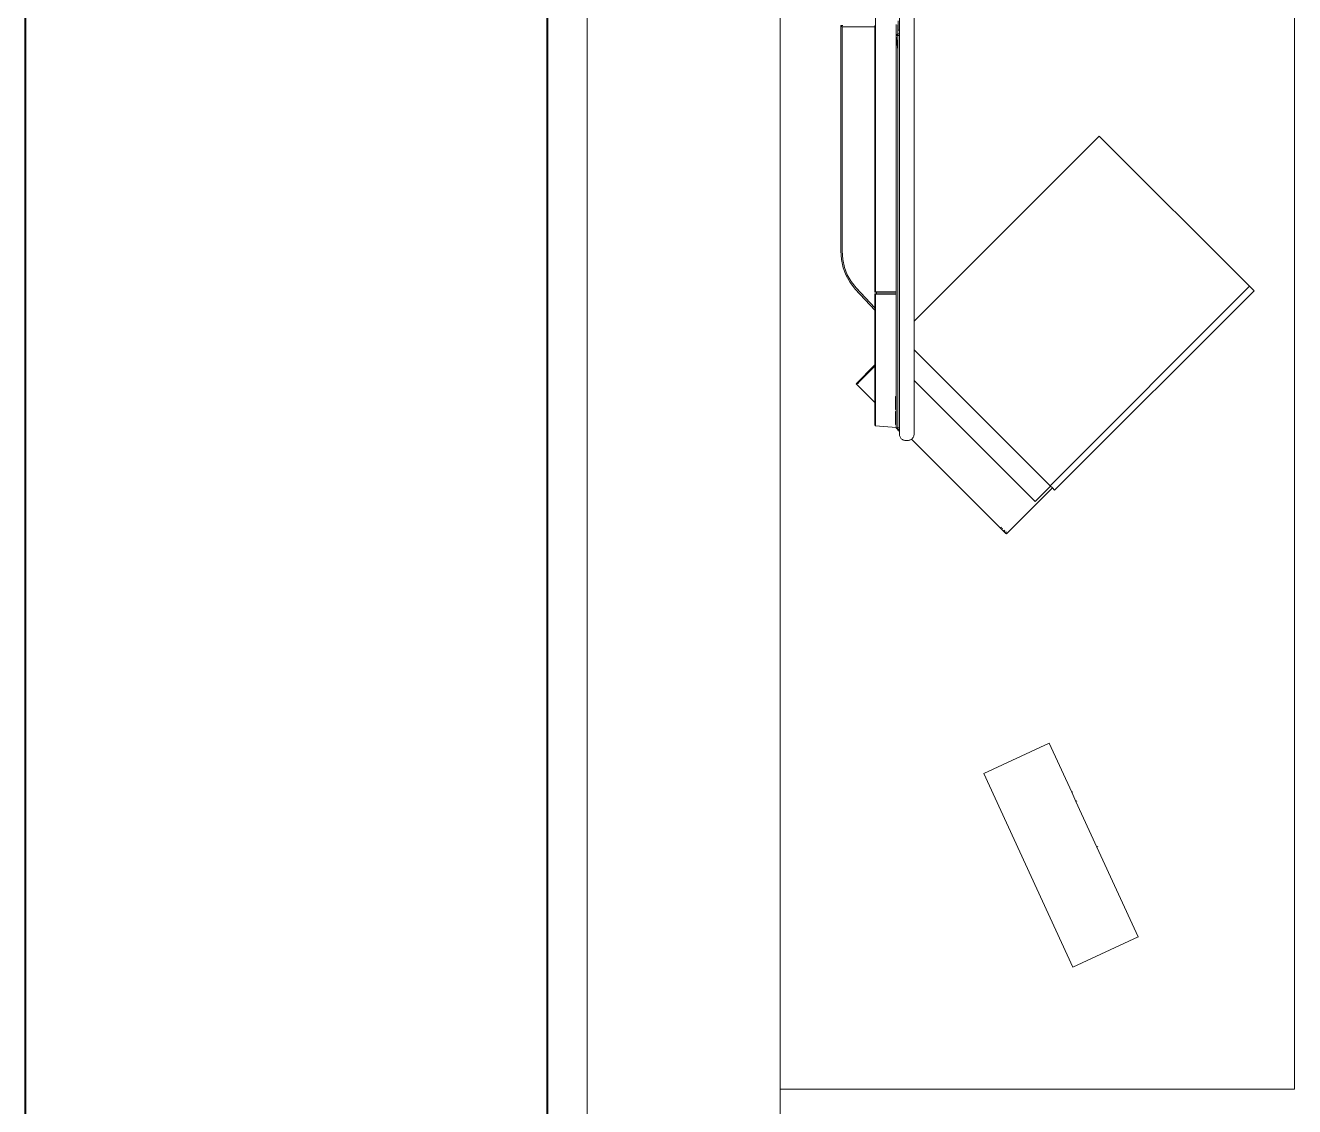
# Model space of a CAD drawing. Header units: centimetres. Extents: x 3413 to 9875, y 1 to 2456.
# Drawn here: x 4189.18 to 4237.8, y 331.69 to 373.1 of the extents above; entities that cross this region are included whole.
import ezdxf

# ---------------------------------------------------------------- set-up
doc = ezdxf.new("R2010")
doc.units = ezdxf.units.CM
doc.layers.add('furniture', color=63, linetype='Continuous', lineweight=20)
doc.layers.add('wall', color=4, linetype='Continuous', lineweight=40)

# ---------------------------------------------------------------- blocks, each defined once
blk = doc.blocks.new('TV-Wall 01 pl')
at = {"layer": 'furniture'}
for p, q in [((7.46484, 3.86987), (4.16484, 3.86987)), ((4.83484, 3.71987), (4.91984, 3.71987)), ((4.91984, 3.31987), (4.91984, 3.71987)), ((4.91984, 3.71987), (5.90984, 3.71987)), ((5.55235, 3.66859), (5.55831, 3.67084)), ((5.55831, 3.67084), (5.56474, 3.67218)), ((5.56493, 3.67113), (5.55872, 3.66982)), ((5.56474, 3.67218), (5.57162, 3.67263)), ((5.57167, 3.67157), (5.56493, 3.67113)), ((5.57162, 3.67263), (5.7468, 3.67263)), ((5.57167, 3.67157), (5.74556, 3.67157)), ((5.74556, 3.67157), (5.7468, 3.67263)), ((5.74556, 3.64609), (5.74556, 3.67157)), ((5.7468, 3.67116), (5.7468, 3.67263)), ((5.52544, 3.64609), (5.54182, 3.66141)), ((5.54182, 3.66141), (5.54686, 3.66545)), ((5.54764, 3.66461), (5.54271, 3.66066)), ((5.54686, 3.66545), (5.55235, 3.66859)), ((5.55296, 3.66765), (5.54764, 3.66461)), ((5.55872, 3.66982), (5.55296, 3.66765)), ((5.46826, 3.66078), (5.45357, 3.64609)), ((5.48296, 3.64609), (5.46826, 3.66078)), ((5.46834, 3.65978), (5.46826, 3.66078)), ((5.46839, 3.65899), (5.46834, 3.65978)), ((5.46834, 3.65978), (5.48203, 3.64609)), ((5.54271, 3.66066), (5.52713, 3.64609)), ((5.43566, 3.64558), (5.43422, 3.62955)), ((5.4363, 3.64609), (5.43566, 3.64558)), ((5.43566, 3.64558), (5.43589, 3.6456)), ((5.43589, 3.6456), (5.4366, 3.64563)), ((5.45357, 3.64609), (5.4363, 3.64609)), ((5.4366, 3.64563), (5.43779, 3.64565)), ((5.43779, 3.64565), (5.43944, 3.64566)), ((5.43944, 3.64566), (5.5379, 3.64566)), ((5.48203, 3.64609), (5.45357, 3.64609)), ((5.48296, 3.64609), (5.48203, 3.64609)), ((5.52544, 3.64609), (5.48296, 3.64609)), ((5.52544, 3.64609), (5.52713, 3.64609)), ((5.52713, 3.64609), (5.5379, 3.64609)), ((5.5379, 3.64609), (5.5379, 3.64566)), ((5.53817, 3.64586), (5.5379, 3.64609)), ((5.5379, 3.64566), (5.53817, 3.64549)), ((5.5379, 3.64566), (5.5379, 3.64439)), ((5.53817, 3.64439), (5.5379, 3.64439)), ((5.5379, 3.64439), (5.5379, 3.64436)), ((5.5379, 3.64436), (5.53817, 3.64436)), ((5.5379, 3.62954), (5.5379, 3.64436)), ((5.53817, 3.64549), (5.53817, 3.64586)), ((5.53817, 3.64499), (5.53817, 3.64549)), ((5.53817, 3.64483), (5.53817, 3.64499)), ((5.53817, 3.64499), (5.53936, 3.64499)), ((5.53817, 3.64483), (5.53936, 3.64483)), ((5.53817, 3.64439), (5.53817, 3.64483)), ((5.53817, 3.64436), (5.53817, 3.64439)), ((5.53817, 3.64436), (5.53817, 3.62954)), ((5.53936, 3.64586), (5.53962, 3.64609)), ((5.53936, 3.64586), (5.53936, 3.64549)), ((5.53936, 3.64549), (5.53962, 3.64566)), ((5.53936, 3.64499), (5.53936, 3.64549)), ((5.53936, 3.64499), (5.53936, 3.64483)), ((5.53936, 3.64483), (5.53936, 3.64439)), ((5.53962, 3.64439), (5.53936, 3.64439)), ((5.53936, 3.64439), (5.53936, 3.64436)), ((5.53936, 3.64436), (5.53962, 3.64436)), ((5.53936, 3.62954), (5.53936, 3.64436)), ((5.53962, 3.64609), (5.53962, 3.64566)), ((5.74556, 3.64609), (5.53962, 3.64609)), ((5.53962, 3.64566), (5.75229, 3.64566)), ((5.53962, 3.64566), (5.53962, 3.64439)), ((5.53962, 3.64439), (5.53962, 3.64436)), ((5.53962, 3.64436), (5.53962, 3.62954)), ((5.7468, 3.64609), (5.74556, 3.64609)), ((5.42425, 3.62227), (5.42423, 3.6217)), ((5.42423, 3.6217), (5.42423, 3.62113)), ((5.42426, 3.62277), (5.42425, 3.62227)), ((5.42431, 3.62332), (5.42426, 3.62277)), ((5.42443, 3.62384), (5.42431, 3.62332)), ((5.42462, 3.62435), (5.42443, 3.62384)), ((5.42487, 3.62482), (5.42462, 3.62435)), ((5.42519, 3.62526), (5.42487, 3.62482)), ((5.42556, 3.62567), (5.42519, 3.62526)), ((5.42599, 3.62603), (5.42556, 3.62567)), ((5.42646, 3.62635), (5.42599, 3.62603)), ((5.42698, 3.62662), (5.42646, 3.62635)), ((5.42753, 3.62684), (5.42698, 3.62662)), ((5.42812, 3.627), (5.42753, 3.62684)), ((5.42874, 3.6271), (5.42812, 3.627)), ((5.42938, 3.62713), (5.42874, 3.6271)), ((5.43164, 3.62713), (5.42938, 3.62713)), ((5.43164, 3.628), (5.4321, 3.62837)), ((5.43261, 3.628), (5.43164, 3.628)), ((5.43164, 3.628), (5.43164, 3.62713)), ((5.43261, 3.62713), (5.43164, 3.62713)), ((5.4321, 3.62837), (5.43261, 3.62837)), ((5.43261, 3.62842), (5.43393, 3.62955)), ((5.43393, 3.62842), (5.43261, 3.62842)), ((5.43261, 3.62842), (5.43261, 3.62837)), ((5.43261, 3.62837), (5.43261, 3.628)), ((5.43261, 3.628), (5.43261, 3.62713)), ((5.43393, 3.62713), (5.43261, 3.62713)), ((5.43393, 3.62955), (5.43422, 3.62955)), ((5.43393, 3.62955), (5.43393, 3.62842)), ((5.43393, 3.62713), (5.43393, 3.62842)), ((5.43393, 3.62842), (5.7279, 3.62839)), ((5.73902, 3.62713), (5.43393, 3.62713)), ((5.43483, 3.62955), (5.43422, 3.62955)), ((5.43483, 3.62955), (5.43488, 3.62955)), ((5.43488, 3.62955), (5.43616, 3.62955)), ((5.43616, 3.62955), (5.43657, 3.62955)), ((5.43657, 3.62995), (5.4368, 3.63014)), ((5.43657, 3.62995), (5.43657, 3.62955)), ((5.43657, 3.62995), (5.43968, 3.62995)), ((5.43657, 3.62955), (5.44667, 3.62955)), ((5.4368, 3.63014), (5.43945, 3.63014)), ((5.43968, 3.62995), (5.43945, 3.63014)), ((5.43945, 3.63014), (5.44379, 3.63014)), ((5.43968, 3.62995), (5.44356, 3.62995)), ((5.44356, 3.62995), (5.44379, 3.63014)), ((5.44356, 3.62995), (5.44667, 3.62995)), ((5.44379, 3.63014), (5.44644, 3.63014)), ((5.44644, 3.63014), (5.44667, 3.62995)), ((5.44667, 3.62995), (5.44667, 3.62955)), ((5.44667, 3.62955), (5.44833, 3.62955)), ((5.44833, 3.62995), (5.44856, 3.63014)), ((5.44833, 3.62995), (5.44833, 3.62955)), ((5.44833, 3.62995), (5.45143, 3.62995)), ((5.44833, 3.62955), (5.45842, 3.62955)), ((5.44856, 3.63014), (5.4512, 3.63014)), ((5.45143, 3.62995), (5.4512, 3.63014)), ((5.4512, 3.63014), (5.45555, 3.63014)), ((5.45143, 3.62995), (5.45532, 3.62995)), ((5.45532, 3.62995), (5.45555, 3.63014)), ((5.45532, 3.62995), (5.45842, 3.62995)), ((5.45555, 3.63014), (5.45819, 3.63014)), ((5.45819, 3.63014), (5.45842, 3.62995)), ((5.45842, 3.62995), (5.45842, 3.62955)), ((5.46678, 3.62954), (5.45842, 3.62955)), ((5.46678, 3.62954), (5.46698, 3.62954)), ((5.46698, 3.62954), (5.46701, 3.62954)), ((5.46701, 3.62954), (5.48183, 3.62955)), ((5.48212, 3.62954), (5.48183, 3.62955)), ((5.48212, 3.62954), (5.48214, 3.62955)), ((5.5379, 3.62954), (5.48214, 3.62955)), ((5.5379, 3.62954), (5.53817, 3.62954)), ((5.53936, 3.62954), (5.53817, 3.62954)), ((5.53936, 3.62954), (5.53962, 3.62954)), ((5.72754, 3.62954), (5.53962, 3.62954)), ((5.7279, 3.62955), (5.72754, 3.62954)), ((5.72754, 3.62954), (5.72789, 3.62952)), ((5.72789, 3.62952), (5.73899, 3.62954)), ((5.73899, 3.62954), (5.7279, 3.62955)), ((5.73899, 3.62954), (5.7279, 3.62839)), ((5.73902, 3.62839), (5.7279, 3.62839)), ((5.73899, 3.62954), (5.73903, 3.62952)), ((5.73902, 3.62839), (5.73903, 3.62952)), ((5.74032, 3.62842), (5.73902, 3.62839)), ((5.73902, 3.62839), (5.73902, 3.62713)), ((5.74035, 3.62713), (5.73902, 3.62713)), ((5.7393, 3.62954), (5.73903, 3.62952)), ((5.73903, 3.62952), (5.73933, 3.62926)), ((5.73938, 3.62954), (5.7393, 3.62954)), ((5.7397, 3.62926), (5.73933, 3.62926)), ((5.73933, 3.62926), (5.74032, 3.62842)), ((5.74049, 3.62954), (5.73938, 3.62954)), ((5.74035, 3.62839), (5.74032, 3.62842)), ((5.74035, 3.62839), (5.74068, 3.62841)), ((5.74035, 3.62713), (5.74035, 3.62839)), ((5.74299, 3.62713), (5.74035, 3.62713)), ((5.74049, 3.62954), (5.74649, 3.62954)), ((5.74309, 3.62841), (5.74068, 3.62841)), ((5.74344, 3.62837), (5.74299, 3.628)), ((5.74299, 3.62713), (5.74299, 3.628)), ((5.75028, 3.628), (5.74299, 3.628)), ((5.76294, 3.62713), (5.74299, 3.62713)), ((5.74309, 3.62841), (5.74344, 3.62837)), ((5.74344, 3.62837), (5.74472, 3.62837)), ((5.74472, 3.62837), (5.74503, 3.62841)), ((5.74503, 3.62841), (5.74734, 3.62841)), ((5.74746, 3.62955), (5.74649, 3.62954)), ((5.35187, 3.54438), (5.42514, 3.61765)), ((5.47088, 3.61571), (5.3769, 3.52173)), ((5.49472, 3.61571), (5.38902, 3.51)), ((5.42425, 3.62056), (5.42423, 3.62113)), ((5.42426, 3.62007), (5.42425, 3.62056)), ((5.42426, 3.62007), (5.42431, 3.61952)), ((5.42443, 3.61899), (5.42431, 3.61952)), ((5.42462, 3.61849), (5.42443, 3.61899)), ((5.42487, 3.61802), (5.42462, 3.61849)), ((5.42514, 3.61765), (5.42487, 3.61802)), ((5.42519, 3.61758), (5.42514, 3.61765)), ((5.42556, 3.61717), (5.42519, 3.61758)), ((5.42599, 3.61681), (5.42556, 3.61717)), ((5.42646, 3.61649), (5.42599, 3.61681)), ((5.42698, 3.61622), (5.42646, 3.61649)), ((5.42753, 3.616), (5.42698, 3.61622)), ((5.42812, 3.61584), (5.42753, 3.616)), ((5.42874, 3.61574), (5.42812, 3.61584)), ((5.42938, 3.61571), (5.42874, 3.61574)), ((5.42938, 3.61571), (5.47088, 3.61571)), ((5.47088, 3.61571), (5.49472, 3.61571)), ((5.49472, 3.61571), (5.51693, 3.61571)), ((5.51693, 3.61571), (5.90984, 3.61571)), ((5.66081, 3.47182), (5.51693, 3.61571)), ((5.01486, 3.49223), (5.16542, 3.56147)), ((5.18877, 3.5107), (5.16542, 3.56147)), ((5.35183, 3.54434), (5.35169, 3.54393)), ((5.35169, 3.54393), (5.352, 3.54344)), ((5.35187, 3.54438), (5.35183, 3.54434)), ((5.35224, 3.54448), (5.35187, 3.54438)), ((5.352, 3.54344), (5.38723, 3.50821)), ((5.35257, 3.54428), (5.35224, 3.54448)), ((5.35275, 3.54419), (5.35298, 3.54442)), ((5.35316, 3.54375), (5.35275, 3.54419)), ((5.35438, 3.54582), (5.35333, 3.54478)), ((5.35552, 3.54697), (5.35588, 3.54733)), ((5.35676, 3.5482), (5.35633, 3.54777)), ((5.3769, 3.52173), (5.37684, 3.52167)), ((5.37684, 3.52167), (5.38876, 3.50975)), ((5.18877, 3.5107), (5.15068, 3.49318)), ((5.38543, 3.50642), (5.38723, 3.50821)), ((5.38543, 3.50642), (5.54042, 3.35143)), ((5.38876, 3.50975), (5.38723, 3.50821)), ((5.38902, 3.51), (5.38876, 3.50975)), ((5.544, 3.35502), (5.38902, 3.51)), ((5.1436, 3.48993), (5.15068, 3.49318)), ((5.15068, 3.49318), (5.15107, 3.49234)), ((5.03822, 3.44145), (5.01486, 3.49223)), ((5.1436, 3.48993), (5.10806, 3.47358)), ((5.1436, 3.48993), (5.14399, 3.48908)), ((5.10806, 3.47358), (5.03822, 3.44145)), ((5.10806, 3.47358), (5.10845, 3.47273)), ((5.54404, 3.35505), (5.66081, 3.47182)), ((5.03822, 3.44145), (5.0381, 3.4414)), ((5.54042, 3.35143), (5.54398, 3.355)), ((5.54398, 3.355), (5.54404, 3.35505)), ((5.54398, 3.355), (5.544, 3.35502)), ((5.544, 3.35502), (5.54404, 3.35505)), ((5.90984, 3.31987), (4.91984, 3.31987))]:
    blk.add_line(p, q, dxfattribs=at)

msp = doc.modelspace()

# ---------------------------------------------------------------- linework, layer by layer
at = {"layer": 'wall'}
for p, q in [((4209.182, 296.888), (4209.177, 460.176)), ((4189.183, 283.646), (4189.178, 440.176))]:
    msp.add_line(p, q, dxfattribs=at)

# ---------------------------------------------------------------- block references
at = {"layer": 'furniture', "xscale": 49.27491163627471, "yscale": 49.27491163627471, "zscale": 49.27491163627471, "rotation": 90.00177228286033}
msp.add_blockref('TV-Wall 01 pl', (4401.394, 89.93), dxfattribs=at)

doc.saveas('drawing.dxf')
